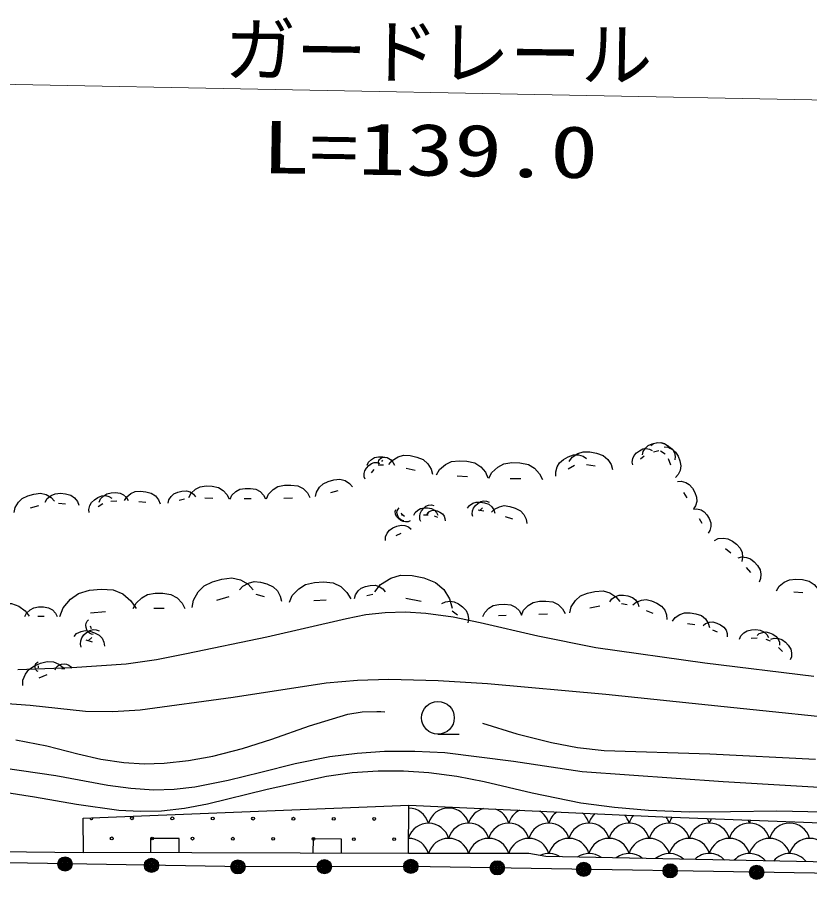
# Model space of a CAD drawing. Units: millimetres, scale not verified. Extents: x 40000 to 680000, y 20000 to 380000.
# Drawn here: x 181056 to 208822, y 288117 to 318518 of the extents above; entities that cross this region are included whole.
import ezdxf
from ezdxf.enums import TextEntityAlignment as Align

# ---------------------------------------------------------------- set-up
doc = ezdxf.new("R2010")
doc.units = ezdxf.units.MM
doc.header["$LTSCALE"] = 1000
doc.layers.add('M-BGD', color=7, linetype='Continuous', lineweight=25)
doc.layers.add('M-BGD-HTXT', color=7, linetype='Continuous', lineweight=13)
doc.styles.add('ＭＳ ゴシック', font='')
doc.styles.get('ＭＳ ゴシック').set_extended_font_data('MS Gothic')

# ---------------------------------------------------------------- blocks, each defined once
blk = doc.blocks.new('BUHIN100')
at = {"layer": 'M-BGD'}
blk.add_lwpolyline([(1, 500), (-499, 501), (-501, -499), (-1, -500)], dxfattribs=at)
blk = doc.blocks.new('BUHIN139')
at = {"layer": 'M-BGD'}
for radius in [249, 220, 191, 161, 132, 97.5, 67.5, 38.8, 7.5]:
    blk.add_circle((0, 0), radius, dxfattribs=at)
blk = doc.blocks.new('BUHIN141')
at = {"layer": 'M-BGD'}
for radius in [249, 220, 191, 161, 132, 97.5, 67.5, 38.8, 7.5]:
    blk.add_circle((0, 0), radius, dxfattribs=at)
blk = doc.blocks.new('BUHIN279')
at = {"layer": 'M-BGD'}
blk.add_line((0, 113), (0, -113), dxfattribs=at)
blk.add_lwpolyline([(1, -565), (-121, -506), (-237, -382), (-310, -255), (-339, -88), (-339, 82), (-311, 260), (-235, 395), (-122, 503), (-1, 565)], dxfattribs=at)
blk = doc.blocks.new('BUHIN301')
at = {"layer": 'M-BGD'}
blk.add_line((-23, 107), (23, -107), dxfattribs=at)
blk.add_lwpolyline([(114, -537), (-14, -505), (-149, -410), (-244, -304), (-304, -151), (-338, 10), (-347, 184), (-302, 328), (-216, 453), (-114, 537)], dxfattribs=at)
blk = doc.blocks.new('BUHIN308')
at = {"layer": 'M-BGD'}
blk.add_line((-57, 62), (57, -62), dxfattribs=at)
blk.add_lwpolyline([(283, -310), (186, -339), (60, -328), (-43, -295), (-142, -218), (-227, -125), (-301, -13), (-327, 100), (-318, 215), (-283, 310)], dxfattribs=at)
blk = doc.blocks.new('BUHIN313')
at = {"layer": 'M-BGD'}
blk.add_line((-57, 45), (57, -45), dxfattribs=at)
blk.add_lwpolyline([(283, -226), (204, -263), (96, -271), (3, -257), (-92, -205), (-176, -137), (-254, -52), (-292, 41), (-300, 140), (-283, 226)], dxfattribs=at)
blk = doc.blocks.new('BUHIN314')
at = {"layer": 'M-BGD'}
blk.add_line((0, 85), (0, -85), dxfattribs=at)
blk.add_lwpolyline([(0, -424), (-91, -379), (-178, -286), (-233, -191), (-254, -66), (-254, 61), (-233, 195), (-176, 296), (-91, 377), (0, 424)], dxfattribs=at)
blk = doc.blocks.new('BUHIN315')
at = {"layer": 'M-BGD'}
blk.add_line((28, 62), (-28, -62), dxfattribs=at)
blk.add_lwpolyline([(-141, -311), (-193, -248), (-226, -151), (-234, -62), (-208, 36), (-166, 130), (-106, 221), (-30, 276), (59, 307), (141, 311)], dxfattribs=at)
blk = doc.blocks.new('BUHIN316')
at = {"layer": 'M-BGD'}
blk.add_line((-51, 56), (51, -56), dxfattribs=at)
blk.add_lwpolyline([(254, -282), (167, -307), (53, -297), (-41, -267), (-130, -196), (-206, -112), (-272, -10), (-295, 92), (-287, 196), (-254, 282)], dxfattribs=at)
blk = doc.blocks.new('BUHIN322')
at = {"layer": 'M-BGD'}
blk.add_line((-23, 96), (23, -96), dxfattribs=at)
blk.add_lwpolyline([(113, -480), (-2, -454), (-125, -372), (-213, -278), (-270, -143), (-305, 2), (-316, 158), (-279, 289), (-204, 403), (-113, 480)], dxfattribs=at)
blk = doc.blocks.new('BUHIN244')
at = {"layer": 'M-BGD'}
blk.add_line((0, 124), (0, -124), dxfattribs=at)
blk.add_lwpolyline([(1, -621), (-133, -556), (-261, -420), (-341, -280), (-373, -97), (-373, 90), (-342, 285), (-258, 435), (-134, 553), (-1, 621)], dxfattribs=at)
blk = doc.blocks.new('BUHIN334')
at = {"layer": 'M-BGD'}
blk.add_line((-51, 68), (51, -68), dxfattribs=at)
blk.add_lwpolyline([(255, -339), (155, -358), (30, -336), (-72, -292), (-164, -205), (-240, -104), (-303, 16), (-319, 131), (-299, 247), (-255, 339)], dxfattribs=at)
blk = doc.blocks.new('BUHIN340')
at = {"layer": 'M-BGD'}
blk.add_line((73, 96), (-73, -96), dxfattribs=at)
blk.add_lwpolyline([(-367, -481), (-432, -351), (-449, -170), (-429, -15), (-345, 146), (-235, 290), (-96, 423), (57, 489), (223, 507), (367, 481)], dxfattribs=at)
blk = doc.blocks.new('BUHIN347')
at = {"layer": 'M-BGD'}
blk.add_line((-6, 136), (6, -136), dxfattribs=at)
blk.add_lwpolyline([(29, -678), (-120, -613), (-265, -470), (-360, -321), (-402, -122), (-411, 81), (-386, 296), (-302, 462), (-171, 597), (-29, 678)], dxfattribs=at)
blk = doc.blocks.new('BUHIN824')
at = {"layer": 'M-BGD'}
blk.add_line((574, 1), (573, 747), dxfattribs=at)
blk.add_circle((0, 0), 574, dxfattribs=at)

msp = doc.modelspace()

# ---------------------------------------------------------------- linework, layer by layer
at = {"layer": 'M-BGD'}
for p, q in [((203541, 303320), (203349, 303274)), ((203764, 303209), (203595, 303311)), ((193888, 302821), (193696, 302821)), ((193857, 302994), (193812, 302949)), ((200577, 302807), (200362, 302682)), ((201307, 302780), (201002, 302836)), ((203959, 302822), (203880, 303037)), ((193551, 302667), (193450, 302554)), ((194992, 302639), (194687, 302707)), ((196826, 302416), (196464, 302439)), ((198704, 302336), (198329, 302347)), ((192285, 301924), (192025, 301856)), ((187909, 301658), (187626, 301669)), ((190701, 301669), (190396, 301658)), ((204525, 301672), (204412, 301864)), ((181791, 301397), (181509, 301318)), ((182740, 301458), (182502, 301481)), ((184048, 301461), (183890, 301360)), ((184537, 301557), (184334, 301546)), ((185558, 301514), (185310, 301537)), ((194504, 301145), (194538, 301054)), ((194519, 301110), (194621, 301031)), ((197403, 301208), (197211, 301242)), ((198417, 300931), (198168, 301011)), ((205060, 300772), (204958, 300942)), ((194497, 300422), (194316, 300343)), ((206756, 299064), (206609, 299234)), ((189722, 298208), (189428, 298288)), ((208578, 298349), (208273, 298372)), ((188466, 298202), (188037, 298077)), ((191879, 298088), (191449, 298066)), ((195207, 298038), (194665, 298151)), ((202430, 297930), (202226, 297964)), ((184148, 297685), (183614, 297629)), ((186205, 297793), (185843, 297793)), ((196477, 297567), (196297, 297702)), ((201465, 297883), (201115, 297804)), ((203342, 297618), (203104, 297719)), ((199640, 297602), (199335, 297591)), ((183613, 297193), (183647, 297091)), ((204796, 297219), (204536, 297264)), ((205598, 296963), (205428, 297042)), ((206978, 296755), (206774, 296744)), ((207454, 296646), (207296, 296714)), ((183686, 296615), (183471, 296683)), ((207871, 296286), (207735, 296433)), ((181783, 295790), (181783, 295722)), ((182724, 295685), (182611, 295674)), ((182093, 295474), (181811, 295350)), ((183366, 290446), (194779, 290899)), ((194762, 289209), (194779, 290899)), ((194779, 290899), (203673, 290498)), ((183378, 289241), (183366, 290446)), ((203673, 290498), (211845, 290184)), ((179255, 289297), (183378, 289241)), ((194762, 289209), (183378, 289241)), ((198980, 289209), (194762, 289209)), ((199572, 289104), (198980, 289209)), ((211845, 288860), (199572, 289104))]:
    msp.add_line(p, q, dxfattribs=at)
for points in [[(202965, 303184), (202991, 303299), (203073, 303422), (203167, 303510), (203303, 303568), (203447, 303601), (203603, 303613), (203734, 303575), (203848, 303501), (203925, 303410)], [(203256, 303514), (203355, 303579), (203500, 303610), (203629, 303607), (203766, 303554), (203893, 303477), (204014, 303376), (204082, 303258), (204111, 303125), (204103, 303006)], [(203722, 303466), (203858, 303453), (204011, 303375), (204126, 303280), (204211, 303132), (204270, 302971), (204306, 302792), (204281, 302636), (204211, 302495), (204117, 302393)], [(193312, 302821), (193362, 302924), (193468, 303023), (193576, 303085), (193717, 303109), (193861, 303109), (194013, 303085), (194128, 303020), (194219, 302924), (194272, 302821)], [(193722, 302859), (193709, 302895), (193711, 302943), (193722, 302983), (193750, 303022), (193783, 303056), (193825, 303086), (193867, 303098), (193911, 303096), (193948, 303085)], [(194077, 302842), (194193, 302989), (194396, 303108), (194589, 303169), (194823, 303157), (195052, 303106), (195283, 303015), (195443, 302871), (195554, 302686), (195602, 302504)], [(199933, 302434), (199922, 302582), (199977, 302760), (200057, 302900), (200200, 303018), (200361, 303112), (200546, 303183), (200716, 303185), (200880, 303136), (201006, 303055)], [(200391, 302949), (200502, 303098), (200699, 303224), (200889, 303291), (201121, 303287), (201349, 303245), (201583, 303162), (201746, 303025), (201863, 302846), (201917, 302667)], [(193246, 302328), (193212, 302412), (193210, 302527), (193231, 302623), (193291, 302719), (193368, 302804), (193462, 302880), (193561, 302914), (193666, 302917), (193755, 302893)], [(195741, 302484), (195848, 302672), (196058, 302845), (196269, 302950), (196539, 302978), (196810, 302962), (197092, 302899), (197301, 302763), (197461, 302571), (197549, 302371)], [(197578, 302370), (197682, 302568), (197895, 302755), (198110, 302870), (198388, 302909), (198669, 302900), (198964, 302845), (199185, 302711), (199358, 302518), (199455, 302313)], [(191505, 301720), (191537, 301878), (191645, 302048), (191769, 302171), (191952, 302253), (192147, 302304), (192360, 302325), (192539, 302278), (192696, 302180), (192804, 302059)], [(204186, 302248), (204319, 302258), (204479, 302211), (204605, 302139), (204713, 302012), (204797, 301868), (204862, 301702), (204865, 301549), (204823, 301401), (204751, 301288)], [(184813, 301582), (184890, 301710), (185038, 301825), (185186, 301893), (185372, 301907), (185558, 301890), (185751, 301841), (185893, 301744), (185999, 301609), (186056, 301469)], [(187061, 301692), (187142, 301841), (187303, 301979), (187465, 302065), (187675, 302092), (187887, 302083), (188108, 302039), (188274, 301937), (188402, 301790), (188474, 301635)], [(189786, 301635), (189860, 301802), (190022, 301965), (190190, 302070), (190413, 302117), (190642, 302125), (190884, 302096), (191071, 302000), (191221, 301853), (191311, 301692)], [(180944, 301160), (180975, 301332), (181090, 301521), (181223, 301657), (181422, 301750), (181634, 301810), (181866, 301837), (182062, 301789), (182236, 301685), (182356, 301555)], [(182028, 301526), (182102, 301647), (182244, 301757), (182385, 301821), (182563, 301834), (182741, 301817), (182925, 301770), (183060, 301676), (183161, 301547), (183214, 301413)], [(183573, 301156), (183560, 301268), (183595, 301405), (183651, 301514), (183755, 301608), (183873, 301685), (184011, 301745), (184140, 301753), (184266, 301722), (184364, 301665)], [(183927, 301523), (183975, 301635), (184081, 301746), (184191, 301818), (184340, 301852), (184493, 301861), (184654, 301844), (184780, 301782), (184882, 301686), (184944, 301580)], [(194606, 300874), (194549, 300879), (194484, 300911), (194435, 300951), (194399, 301014), (194374, 301082), (194358, 301157), (194368, 301223), (194397, 301282), (194437, 301326)], [(196827, 301309), (196896, 301404), (197019, 301484), (197138, 301527), (197284, 301526), (197428, 301501), (197575, 301450), (197679, 301365), (197753, 301253), (197788, 301140)], [(197671, 301169), (197779, 301282), (197956, 301365), (198121, 301402), (198315, 301374), (198501, 301315), (198687, 301222), (198809, 301090), (198888, 300929), (198914, 300773)], [(204755, 301281), (204873, 301291), (205015, 301250), (205128, 301188), (205224, 301075), (205300, 300948), (205359, 300802), (205363, 300666), (205326, 300535), (205263, 300433)], [(194824, 300873), (194755, 300839), (194659, 300830), (194576, 300842), (194491, 300887), (194415, 300946), (194345, 301021), (194310, 301103), (194301, 301192), (194316, 301268)], [(193955, 300185), (193960, 300303), (194019, 300439), (194095, 300542), (194218, 300623), (194354, 300683), (194506, 300722), (194641, 300709), (194766, 300656), (194859, 300580)], [(206315, 299573), (206445, 299607), (206613, 299589), (206750, 299542), (206880, 299435), (206990, 299308), (207084, 299156), (207115, 299005), (207100, 298851), (207050, 298725)], [(187178, 297829), (187224, 298092), (187397, 298381), (187598, 298590), (187899, 298735), (188221, 298829), (188574, 298873), (188874, 298802), (189140, 298647), (189325, 298450)], [(193580, 298377), (193783, 298639), (194139, 298855), (194481, 298968), (194895, 298952), (195302, 298867), (195715, 298711), (196002, 298460), (196203, 298135), (196291, 297812)], [(188841, 298446), (188960, 298583), (189162, 298690), (189353, 298741), (189580, 298719), (189800, 298660), (190022, 298561), (190171, 298414), (190271, 298230), (190309, 298050)], [(190591, 298021), (190691, 298257), (190916, 298490), (191150, 298642), (191464, 298712), (191786, 298729), (192127, 298693), (192392, 298562), (192607, 298358), (192737, 298134)], [(207663, 298417), (207755, 298575), (207935, 298719), (208114, 298806), (208342, 298827), (208570, 298810), (208808, 298754), (208983, 298638), (209117, 298474), (209189, 298304)], [(182547, 297516), (182657, 297818), (182921, 298122), (183203, 298327), (183589, 298436), (183990, 298478), (184417, 298456), (184756, 298310), (185038, 298070), (185215, 297798)], [(185120, 297793), (185215, 297988), (185414, 298173), (185617, 298290), (185884, 298336), (186155, 298336), (186440, 298290), (186657, 298168), (186829, 297988), (186928, 297793)], [(200415, 297646), (200464, 297855), (200616, 298078), (200787, 298236), (201036, 298338), (201299, 298398), (201584, 298416), (201821, 298345), (202027, 298208), (202166, 298041)], [(201820, 298032), (201891, 298132), (202021, 298218), (202146, 298265), (202300, 298265), (202453, 298240), (202609, 298187), (202719, 298099), (202799, 297981), (202837, 297862)], [(179497, 297185), (179565, 297415), (179747, 297655), (179948, 297822), (180231, 297921), (180528, 297972), (180847, 297976), (181108, 297883), (181329, 297718), (181474, 297524)], [(195935, 297973), (196055, 298035), (196224, 298053), (196370, 298036), (196520, 297958), (196656, 297856), (196781, 297727), (196844, 297585), (196862, 297430), (196839, 297295)], [(198724, 297568), (198798, 297735), (198960, 297897), (199128, 298003), (199352, 298049), (199581, 298058), (199822, 298029), (200009, 297932), (200160, 297785), (200250, 297624)], [(202630, 297923), (202747, 298023), (202929, 298089), (203096, 298109), (203284, 298064), (203462, 297987), (203636, 297878), (203744, 297737), (203806, 297570), (203816, 297414)], [(181070, 295663), (182962, 295730), (184866, 295858), (185932, 296011), (186988, 296222), (189795, 296803), (192590, 297444), (193265, 297583), (193949, 297662), (194658, 297680), (195375, 297638), (196324, 297503), (197275, 297307), (199295, 296836), (201328, 296424), (205144, 295895), (208973, 295425)], [(204017, 297355), (204109, 297482), (204275, 297591), (204436, 297650), (204633, 297649), (204828, 297615), (205027, 297547), (205168, 297432), (205269, 297281), (205316, 297129)], [(183714, 296888), (183651, 296896), (183580, 296935), (183528, 296981), (183490, 297052), (183465, 297128), (183451, 297212), (183465, 297285), (183500, 297350), (183545, 297396)], [(205089, 297200), (205176, 297270), (205310, 297314), (205431, 297324), (205566, 297287), (205693, 297228), (205817, 297144), (205892, 297040), (205933, 296917), (205937, 296804)], [(183042, 296818), (183134, 296916), (183287, 296989), (183430, 297020), (183597, 296997), (183758, 296946), (183918, 296866), (184024, 296753), (184092, 296613), (184115, 296479)], [(206367, 296721), (206415, 296834), (206521, 296944), (206631, 297017), (206780, 297050), (206933, 297059), (207094, 297042), (207220, 296980), (207322, 296884), (207384, 296778)], [(206980, 296849), (207058, 296916), (207180, 296960), (207291, 296974), (207416, 296943), (207534, 296892), (207650, 296819), (207722, 296725), (207764, 296614), (207771, 296510)], [(207464, 296727), (207578, 296761), (207728, 296750), (207852, 296712), (207971, 296620), (208072, 296510), (208161, 296377), (208192, 296244), (208183, 296106), (208142, 295993)], [(181246, 295101), (181253, 295286), (181345, 295499), (181463, 295661), (181656, 295788), (181868, 295881), (182106, 295943), (182317, 295923), (182514, 295841), (182658, 295723)], [(181783, 295586), (181747, 295604), (181712, 295641), (181690, 295679), (181682, 295730), (181682, 295780), (181690, 295834), (181713, 295874), (181747, 295907), (181783, 295925)], [(182385, 295651), (182409, 295715), (182465, 295779), (182525, 295822), (182607, 295844), (182692, 295853), (182782, 295848), (182854, 295816), (182913, 295765), (182950, 295708)], [(210789, 293837), (205827, 294346), (201685, 294781), (197534, 295156), (195805, 295260), (194074, 295303), (192977, 295271), (191874, 295178), (188624, 294673), (185360, 294228), (184402, 294179), (183445, 294190), (181509, 294395), (179572, 294538), (176878, 294422), (174176, 294366), (173179, 294427), (172189, 294548), (170453, 294879), (168704, 295151), (167340, 295269), (165973, 295326)], [(225141, 288117), (218799, 288261), (211834, 288468), (194816, 288757), (189014, 288736), (179330, 288901), (173507, 289004), (163053, 289108), (149531, 289479), (141944, 289892), (136345, 290181), (132114, 290409), (128295, 290718), (123805, 291173), (117424, 291833), (113008, 292288), (104941, 293464), (99015, 294497), (95183, 295007)], [(181004, 293198), (182093, 292981), (183180, 292704), (183978, 292519), (184787, 292395), (185495, 292353), (186205, 292370), (187058, 292464), (187910, 292619), (188943, 292885), (189975, 293213), (191299, 293681), (192642, 294092), (193141, 294169), (193649, 294186), (193789, 294183), (193939, 294179)], [(197354, 293777), (198555, 293407), (199774, 293096), (200687, 292928), (201618, 292819), (205324, 292700), (209029, 292521)], [(210735, 291430), (205789, 291721), (200851, 292073), (198447, 292433), (196038, 292733), (194981, 292788), (193920, 292784), (192961, 292720), (192009, 292596), (190797, 292353), (189588, 292049), (188444, 291764), (187271, 291535), (186555, 291454), (185839, 291434), (185038, 291483), (184228, 291594), (182407, 291926), (180563, 292201)], [(180687, 291343), (181654, 291197), (183126, 290934), (184610, 290730), (185357, 290689), (186112, 290708), (186915, 290797), (187724, 290948), (189808, 291465), (191894, 291921), (192787, 292044), (193698, 292107), (194592, 292109), (195482, 292052), (196452, 291919), (197411, 291728), (199094, 291330), (200801, 290990), (201979, 290828), (203173, 290726), (204609, 290674), (206048, 290682), (207677, 290707), (209304, 290670)]]:
    msp.add_lwpolyline(points, dxfattribs=at)
for centre, radius in [((185073, 290443), 49.8), ((186487, 290439), 49.8), ((187901, 290435), 49.8), ((189315, 290431), 49.8), ((190729, 290427), 49.8), ((192144, 290423), 49.8), ((193558, 290419), 49.8), ((184364, 289738), 49.8), ((185778, 289734), 49.8), ((187192, 289730), 49.8), ((188606, 289726), 49.8), ((190020, 289722), 49.8), ((191435, 289718), 49.8), ((192849, 289714), 49.8), ((194263, 289710), 49.8), ((191816, 288746), 249), ((191816, 288746), 220), ((191816, 288746), 191), ((191816, 288746), 161), ((191816, 288746), 132), ((191816, 288746), 97.5), ((191816, 288746), 67.5), ((191816, 288746), 38.7), ((191816, 288746), 7.5)]:
    msp.add_circle(centre, radius, dxfattribs=at)
for centre, radius, start, end in [((194761, 290072), 731, 15.8296, 88.7118), ((196168, 290072), 731, 15.8296, 164.1706), ((197574, 290072), 731, 104.1067, 164.1706), ((197574, 290072), 731, 15.8296, 70.7334), ((198980, 290072), 731, 116.8131, 164.1706), ((198980, 290072), 731, 15.8296, 58.027), ((200386, 290072), 731, 125.7311, 164.1706), ((183658, 290447), 49.8, 170.2446, 14.3004), ((200386, 290072), 731, 15.8296, 49.109), ((201792, 290072), 731, 133.15, 164.1706), ((201792, 290072), 731, 15.8296, 41.6901), ((203198, 290072), 731, 139.7275, 164.1706), ((203198, 290072), 731, 15.8296, 35.1935), ((204604, 290072), 731, 145.5626, 164.1706), ((204604, 290072), 731, 15.8296, 30.0415), ((206010, 290072), 731, 150.4369, 164.1706), ((206010, 290072), 731, 15.8296, 25.1672), ((207416, 290072), 731, 155.1049, 164.1706), ((195465, 289541), 731, 15.8296, 162.6143), ((196871, 289541), 731, 15.8296, 164.1706), ((198277, 289541), 731, 15.8296, 164.1706), ((199683, 289541), 731, 15.8296, 164.1706), ((201089, 289541), 731, 15.8296, 164.1706), ((202495, 289541), 731, 15.8296, 164.1706), ((203901, 289541), 731, 15.8296, 164.1706), ((205307, 289541), 731, 15.8296, 164.1706), ((206713, 289541), 731, 15.8296, 164.1706), ((208119, 289541), 731, 15.8296, 164.1706), ((194761, 289009), 731, 15.8296, 89.5707), ((196168, 289009), 731, 15.8296, 164.1706), ((197574, 289009), 731, 15.8296, 164.1706), ((198980, 289009), 731, 15.8296, 164.1706), ((200386, 289009), 731, 15.8296, 164.1706), ((201792, 289009), 731, 15.8296, 164.1706), ((203198, 289009), 731, 15.8296, 164.1706), ((204604, 289009), 731, 15.8296, 164.1706), ((206010, 289009), 731, 15.8296, 164.1706), ((207416, 289009), 731, 15.8296, 164.1706), ((208822, 289009), 731, 15.8296, 164.1706), ((199683, 288478), 731, 57.4839, 115.1482), ((201089, 288478), 731, 53.4995, 124.223), ((202495, 288478), 731, 49.8728, 127.8499), ((203901, 288478), 731, 46.5101, 131.2124), ((205307, 288478), 731, 43.3516, 134.3711), ((206713, 288478), 731, 40.3556, 137.3669), ((208119, 288478), 731, 37.4924, 140.2302)]:
    msp.add_arc(centre, radius, start, end, dxfattribs=at)
at = {"layer": 'M-BGD-HTXT'}
msp.add_line((141274, 316931), (225520, 315301), dxfattribs=at)

# ---------------------------------------------------------------- block references
at = {"rotation": 269.94175}
for name, p in [('BUHIN334', (202960, 303086)), ('BUHIN322', (186823, 301602)), ('BUHIN244', (189131, 301635)), ('BUHIN314', (195373, 301070)), ('BUHIN313', (195427, 301125)), ('BUHIN316', (197303, 301273)), ('BUHIN315', (195735, 301009)), ('BUHIN340', (205968, 299814)), ('BUHIN301', (193412, 298265)), ('BUHIN347', (198051, 297540)), ('BUHIN279', (181887, 297511)), ('BUHIN308', (183607, 296728)), ('BUHIN824', (195795, 293966)), ('BUHIN100', (186224, 289233)), ('BUHIN100', (191916, 289217)), ('BUHIN141', (182726, 288843)), ('BUHIN141', (185756, 288792)), ('BUHIN141', (188786, 288740)), ('BUHIN139', (194846, 288756)), ('BUHIN139', (197876, 288705)), ('BUHIN139', (200906, 288653)), ('BUHIN139', (203935, 288602)), ('BUHIN139', (206965, 288550))]:
    msp.add_blockref(name, p, dxfattribs=at)

# ---------------------------------------------------------------- texts
at = {"layer": 'M-BGD-HTXT', "style": 'ＭＳ ゴシック'}
msp.add_text('ガードレール', height=1833, rotation=359.2, dxfattribs=at).set_placement((188295, 315938), align=Align.BOTTOM_LEFT)
at = {"layer": 'M-BGD-HTXT', "style": 'ＭＳ ゴシック', "width": 1.35}
msp.add_text('L=139.0', height=1833, rotation=359.1, dxfattribs=at).set_placement((189606, 312509), align=Align.BOTTOM_LEFT)

doc.saveas('drawing.dxf')
